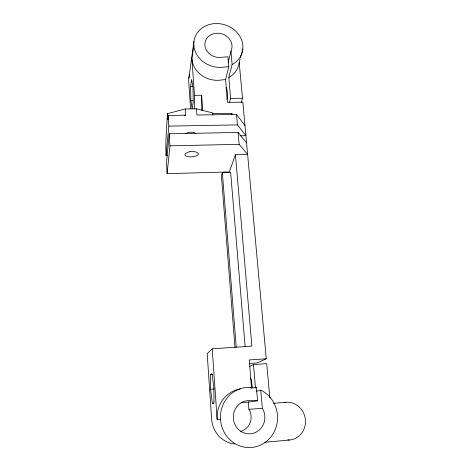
<?xml version="1.0" encoding="UTF-8"?>
<svg xmlns="http://www.w3.org/2000/svg" width="471" height="471" viewBox="0 0 471 471"><rect width="100%" height="100%" fill="white"/><g stroke="black" fill="none" stroke-linecap="round" stroke-linejoin="round"><path stroke-width="0.71" d="M212.845 115.006L212.686 112.963L196.489 108.813L185.291 108.966L167.476 113.629C166.675 127.647 165.286 141.7 166.092 155.724L167.558 155.689M185.291 108.966L185.698 115.201L168.212 115.466L167.835 119.817L167.476 113.629M166.092 155.724L168.824 126.098L168.212 115.466M169.272 133.788L166.481 162.719L167.093 173.675L229.295 171.927L235.435 154.688L247.622 154.394L239.127 144.332L238.085 132.463L169.272 133.788L169.966 145.845L167.093 173.675M188.847 78.18L193.934 41.436M194.706 108.96L194.476 95.336L191.927 58.899L193.828 45.257M190.62 86.328L191.644 79.405L192.963 87.282L193.222 102.225L192.156 108.748L190.885 100.741L190.62 86.328L192.816 86.311M228.141 62.302L231.538 49.426A13.718 11.975 16.6 0 0 219.739 33.388A13.718 11.975 16.6 0 0 204.903 45.387A13.718 11.975 16.6 0 0 221.835 57.274L227.935 56.779L228.794 66.723L225.603 79.605L227.522 102.348L242.859 102.16L266.262 358.761L257.443 362.888L249.53 363.453M229.424 102.619L230.602 98.386L228.806 77.456L232.115 64.515L230.914 50.88M228.806 77.456L229.071 77.338A23.915 21.03 16.4 0 0 239.18 62.466L240.145 58.946M240.528 57.539L242.848 49.084M231.473 114.771L231.891 113.37L212.362 113.658M241.217 102.331L242.506 98.251L239.18 62.466M245.126 346.609L230.643 172.492L222.353 172.727L221.388 175.654L234.964 347.327M235.435 154.688L251.879 346.108L212.209 348.805L207.193 353.668L211.638 419.225A26.717 25.422 89 0 0 234.735 443.976M210.378 374.698L212.003 373.697L213.863 387.904L214.028 402.97L212.339 403.3L210.555 389.24L210.378 374.698L212.533 374.539M249.495 366.456L253.469 364.589L266.704 363.63L269.801 397.583M232.115 64.515L232.386 64.392A24.822 21.672 16.6 0 0 232.568 28.578A24.822 21.672 16.6 0 0 194.658 38.116A24.822 21.672 16.6 0 0 220.31 67.435L228.794 66.723M250.307 387.88L256.383 387.604L257.613 400.75L244.737 402.552L241.093 402.511M184.326 115.56L185.698 115.201M255.011 387.951L256.383 387.604M256.471 391.124L261.075 390.294A30.097 28.566 86.2 0 1 267.946 440.126A30.097 28.566 86.2 0 1 221.835 426.638A30.097 28.566 86.2 0 1 251.62 387.527M284.201 402.44L285.891 402.269A18.981 17.792 79.7 0 1 305.391 419.632A18.981 17.792 79.7 0 1 289.565 440.032L264.82 442.263M225.603 79.605L221.535 79.958A23.915 21.03 16.4 0 1 191.927 58.899M273.445 403.329L285.891 402.269M212.339 403.3L213.793 403.182M210.555 389.24L214.122 388.964M248.299 401.981L248.906 409.299L262.335 408.339L263.377 410.229A16.632 15.784 86.2 0 1 254.087 433.026A16.632 15.784 86.2 0 1 233.634 420.444A16.632 15.784 86.2 0 1 247.787 400.638L257.613 400.75M266.262 358.761L249.259 359.968L251.532 388.11M169.966 145.845L239.127 144.332M240.228 135.778L245.915 135.666L237.419 124.903L236.501 114.435L196.925 115.036L196.489 108.813M168.824 126.098L237.419 124.903M230.602 98.386L242.506 98.251M190.885 100.741L193.063 100.717M194.476 95.336L201.6 95.26L202.695 110.232M212.209 348.805L217.143 419.408L220.499 419.52M287.81 439.755L289.565 440.032M238.085 132.463L246.58 142.954M236.501 114.435L244.997 125.574M248.906 409.299L249.824 410.977A14.76 14.048 88.9 0 1 240.699 431.442M260.74 390.159L262.335 408.339M231.891 113.37L232.015 114.83M253.469 364.589L255.453 387.674M252.368 387.592L251.414 380.703A7.218 1.13 85.5 0 0 250.348 378.431M222.353 172.727L236.242 347.209M190.584 108.766L188.747 81.689A22.396 19.929 16.1 0 1 189.625 74.783M201.6 95.26L201.812 110.296M185.556 133.599A6.688 2.702 -3.3 0 1 186.439 133.246L188.741 132.31L193.069 132.233L195.065 133.081A6.688 2.702 -3.3 0 1 195.824 133.405M217.143 419.408A28.819 27.383 87.2 0 1 240.298 388.934M225.909 88.177A6.341 0.889 89.3 0 1 226.663 87.918L227.369 92.434L227.275 95.201A6.341 0.889 89.3 0 1 226.857 99.44M190.013 151.568L187.688 152.457A6.741 2.538 -3.4 0 0 186.445 156.178A6.741 2.538 -3.4 0 0 196.195 155.954A6.741 2.538 -3.4 0 0 196.383 152.251L194.376 151.468L190.013 151.568"/></g></svg>
